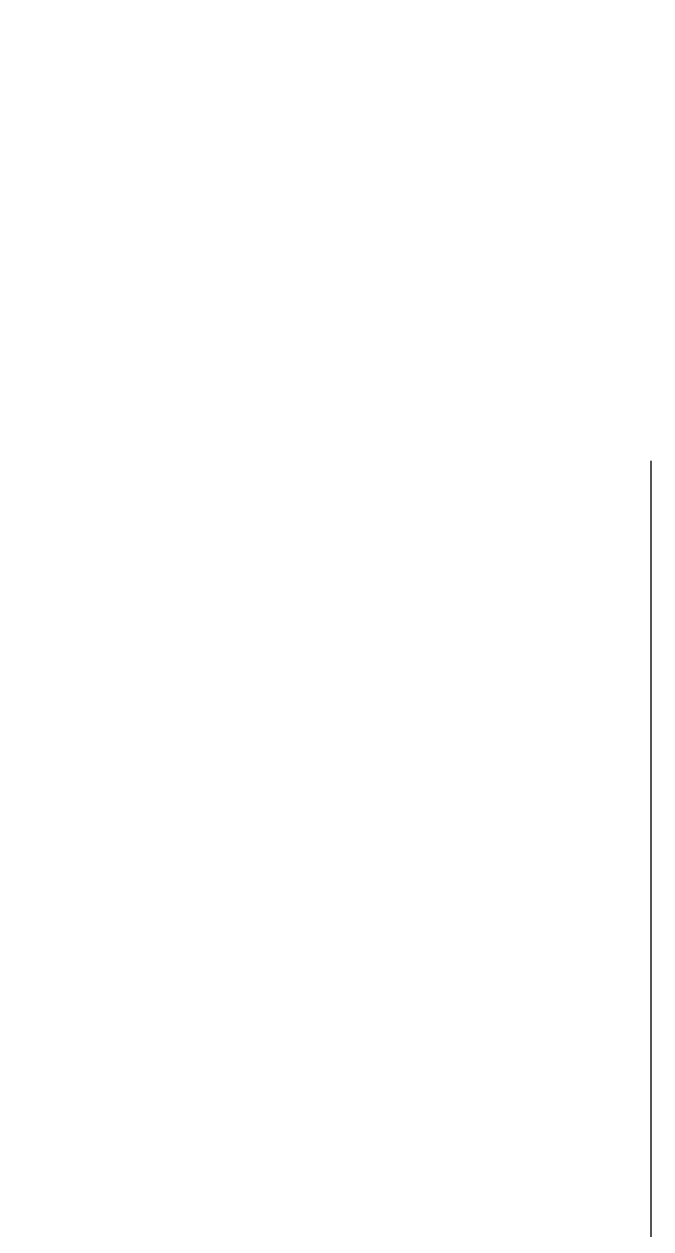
# Model space of a CAD drawing. Header units: millimetres. Extents: x -6431 to 4834, y -6422 to 4807.
# Drawn here: x 3475 to 4834, y -2631 to -16 of the extents above; entities that cross this region are included whole.
import ezdxf

# ---------------------------------------------------------------- set-up
doc = ezdxf.new("R2010")
doc.units = ezdxf.units.MM
doc.layers.add('DIKOM_РАЗМЕР_ЗОНА', color=7, linetype='Continuous')
doc.styles.add('style1', font='arial.ttf', dxfattribs={"width": 0.8})
doc.dimstyles.new('1-50', dxfattribs={"dimtxt": 300, "dimasz": 200, "dimexe": 100, "dimexo": 0, "dimgap": 100, "dimtad": 0, "dimdec": 0, "dimtxsty": 'style1', "dimcen": 0, "dimclrd": 7, "dimclre": 7, "dimadec": 1, "dimazin": 2, "dimtfac": 1, "dimtdec": 0, "dimtmove": 1, "dimatfit": 3, "dimfxl": 0, "dimlwd": 25, "dimlwe": 18, "dimarcsym": 0})

# ---------------------------------------------------------------- blocks, each defined once
blk = doc.blocks.new('*D16')
at = {"layer": 'Defpoints', "color": 0, "transparency": 16777216}
for p in [(-5966.6, 409.6), (4834.4, -963.9), (4834.4, -6224.9)]:
    blk.add_point(p, dxfattribs=at)
at = {"layer": 'DIKOM_РАЗМЕР_ЗОНА', "color": 7, "lineweight": 18, "transparency": 16777216}
for p, q in [((-5966.6, 409.6), (-5966.6, -6324.9)), ((4834.4, -963.9), (4834.4, -6324.9))]:
    blk.add_line(p, q, dxfattribs=at)
at = {"layer": 'DIKOM_РАЗМЕР_ЗОНА', "color": 7, "lineweight": 25, "transparency": 16777216}
for p, q in [((-5766.6, -6224.9), (924.4, -6224.9)), ((4634.4, -6224.9), (2004.2, -6224.9))]:
    blk.add_line(p, q, dxfattribs=at)
at = {"layer": 'DIKOM_РАЗМЕР_ЗОНА', "color": 7, "transparency": 16777216}
for points in [[(-5766.6, -6191.5), (-5766.6, -6258.2), (-5966.6, -6224.9)], [(4634.4, -6191.5), (4634.4, -6258.2), (4834.4, -6224.9)]]:
    blk.add_solid(points, dxfattribs=at)
at = {"layer": 'DIKOM_РАЗМЕР_ЗОНА', "color": 0, "transparency": 16777216, "insert": (1464.3, -6224.9), "char_height": 300, "attachment_point": 5, "style": 'style1'}
blk.add_mtext('10800', dxfattribs=at)

msp = doc.modelspace()

# ---------------------------------------------------------------- dimensions: what is measured, and where the dimension line sits
at = {"layer": 'DIKOM_РАЗМЕР_ЗОНА'}
dim = msp.add_linear_dim(base=(4834.4, -6224.9), p1=(-5966.6, 409.6), p2=(4834.4, -963.9), text='10800', dimstyle='1-50', override={"dimscale": 1, "dimtix": 0, "dimtofl": 1, "dimtmove": 1, "dimatfit": 3}, dxfattribs=at)
dim.commit()
dim.dimension.update_dxf_attribs({"geometry": '*D16', "text_midpoint": (1464.3, -6224.9), "dimtype": 160})

doc.saveas('drawing.dxf')
